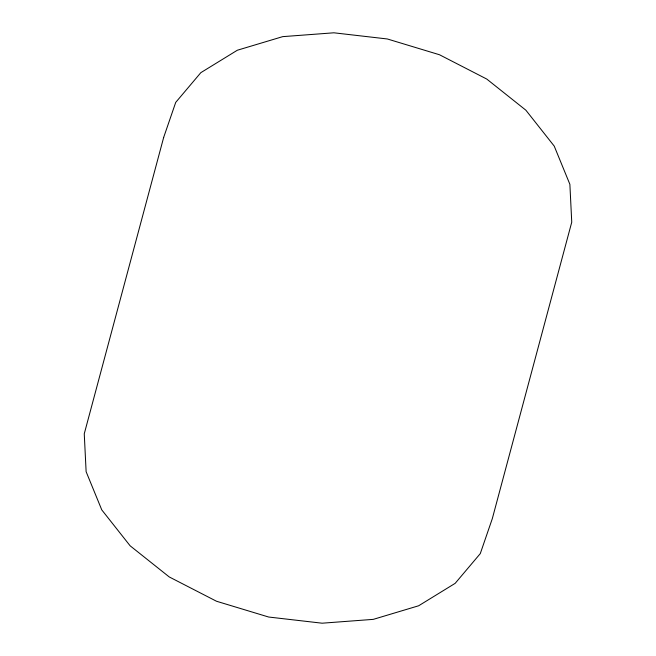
<?xml version="1.0" encoding="UTF-8"?>
<svg xmlns="http://www.w3.org/2000/svg" width="656" height="656" viewBox="0 0 656 656"><rect width="100%" height="100%" fill="white"/><g stroke="black" fill="none" stroke-linecap="round" stroke-linejoin="round"><path stroke-width="0.98" d="M163.68 137.383L84.255 433.813L86.125 471.697L101.77 509.892L130.126 545.8L169.256 576.952L216.505 601.249L268.64 617.025L322.121 623.2L373.289 619.362L418.667 605.767L455.166 583.34L480.282 553.615L492.32 518.617L571.745 222.187L569.875 184.303L554.23 146.108L525.874 110.2L486.744 79.048L439.495 54.751L387.36 38.975L333.879 32.8L282.711 36.638L237.333 50.233L200.834 72.66L175.718 102.385L163.68 137.383"/></g></svg>
